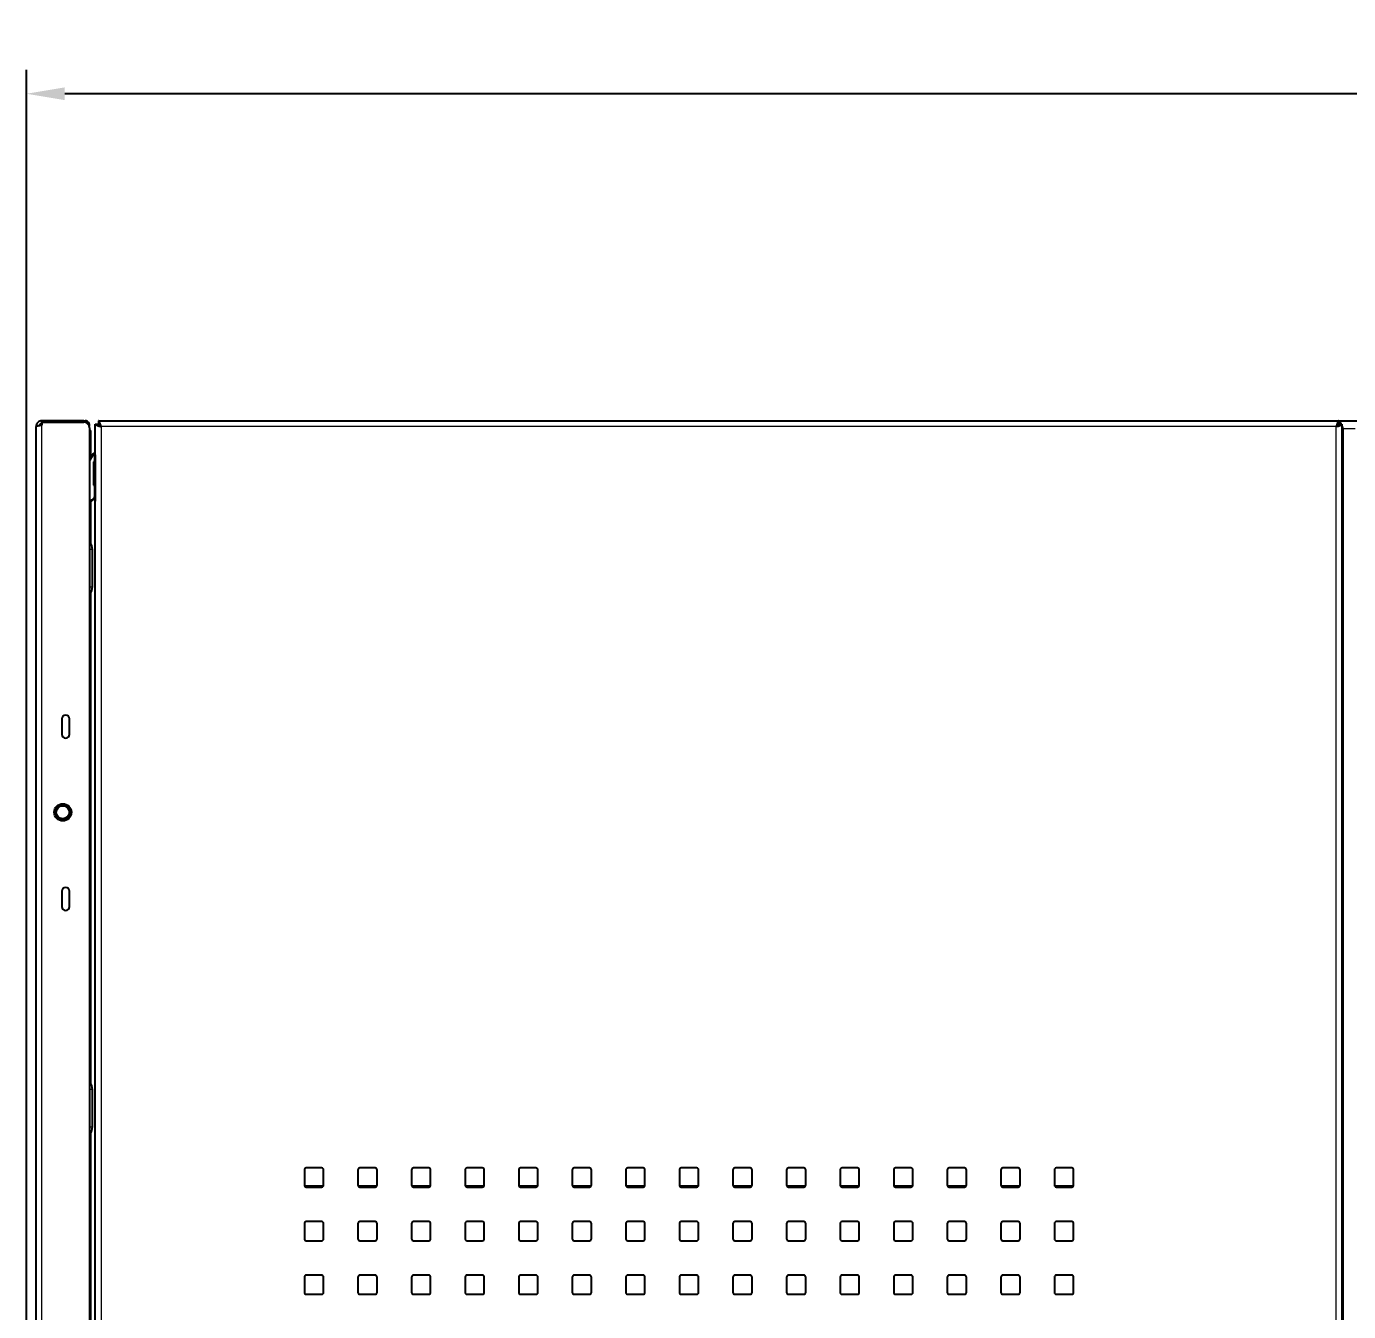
# Model space of a CAD drawing. Header units: millimetres. Extents: x -218071 to -203542, y 15363 to 51382.
# Drawn here: x -217866 to -217796.9, y 50599.7 to 50666.8 of the extents above; entities that cross this region are included whole.
import ezdxf

# ---------------------------------------------------------------- set-up
doc = ezdxf.new("R2010")
doc.units = ezdxf.units.MM
doc.header["$LTSCALE"] = 4
doc.layers.add('TPF-DIMENSIONS', color=3, linetype='Continuous')
doc.layers.add('TPF-EQUIPEMENT', color=7, linetype='Continuous')
doc.dimstyles.new('ISO-25', dxfattribs={"dimtxt": 2.5, "dimasz": 2, "dimexe": 1.25, "dimexo": 0.625, "dimtad": 1, "dimtxsty": 'Standard', "dimcen": -2.5, "dimclrt": 256, "dimadec": 0, "dimazin": 0, "dimtfac": 1, "dimtmove": 0, "dimatfit": 3, "dimfxl": 1, "dimarcsym": 0})

# ---------------------------------------------------------------- blocks, each defined once
blk = doc.blocks.new('*D679')
at = {"layer": 'Defpoints', "color": 0, "transparency": 16777216}
for p in [(-217865.951, 50663.318), (-217526.606, 50644.244), (-217865.951, 50576.031)]:
    blk.add_point(p, dxfattribs=at)
at = {"layer": 'TPF-DIMENSIONS', "color": 0, "lineweight": -2, "transparency": 16777216}
for p, q in [((-217865.951, 50576.656), (-217865.951, 50664.568)), ((-217526.606, 50644.869), (-217526.606, 50664.568)), ((-217528.606, 50663.318), (-217863.951, 50663.318))]:
    blk.add_line(p, q, dxfattribs=at)
at = {"layer": 'TPF-DIMENSIONS', "color": 0, "transparency": 16777216}
for points in [[(-217863.951, 50663.651), (-217863.951, 50662.984), (-217865.951, 50663.318)], [(-217528.606, 50663.651), (-217528.606, 50662.984), (-217526.606, 50663.318)]]:
    blk.add_solid(points, dxfattribs=at)
at = {"layer": 'TPF-DIMENSIONS', "transparency": 16777216, "insert": (-217696.279, 50665.193), "char_height": 2.5, "attachment_point": 5}
blk.add_mtext('339', dxfattribs=at)

msp = doc.modelspace()

# ---------------------------------------------------------------- linework, layer by layer
at = {"layer": 'TPF-EQUIPEMENT', "color": 7, "linetype": 'Continuous', "lineweight": 25, "transparency": 33554671}
for p, q in [((-217865.151, 50646.16), (-217865.151, 50646.231)), ((-217862.951, 50646.231), (-217865.151, 50646.231)), ((-217865.151, 50646.16), (-217865.151, 50646.01)), ((-217865.151, 50646.16), (-217862.951, 50646.16)), ((-217862.951, 50646.231), (-217862.881, 50646.231)), ((-217862.651, 50645.931), (-217862.657, 50645.988)), ((-217862.351, 50646.066), (-217862.201, 50646.066)), ((-217862.351, 50546.515), (-217862.351, 50646.066)), ((-217862.187, 50646.23), (-217862.187, 50646.08)), ((-217862.187, 50646.23), (-217797.365, 50646.23)), ((-217861.456, 50646.231), (-217861.056, 50646.231)), ((-217861.456, 50646.23), (-217861.456, 50646.231)), ((-217861.056, 50646.231), (-217858.856, 50646.231)), ((-217858.856, 50646.231), (-217858.456, 50646.231)), ((-217858.456, 50646.231), (-217800.156, 50646.231)), ((-217800.156, 50646.231), (-217799.756, 50646.231)), ((-217799.756, 50646.231), (-217797.556, 50646.231)), ((-217797.556, 50646.231), (-217796.342, 50646.231)), ((-217797.365, 50646.23), (-217797.365, 50646.08)), ((-217797.201, 50646.066), (-217797.351, 50646.066)), ((-217797.201, 50646.066), (-217797.201, 50546.515)), ((-217865.451, 50546.211), (-217865.451, 50645.931)), ((-217862.651, 50645.86), (-217862.651, 50546.511)), ((-217862.651, 50645.731), (-217862.581, 50645.731)), ((-217862.581, 50644.314), (-217862.581, 50645.731)), ((-217797.156, 50645.831), (-217797.156, 50552.331)), ((-217862.47, 50644.506), (-217862.651, 50644.193)), ((-217862.406, 50644.091), (-217862.446, 50644.091)), ((-217862.446, 50644.091), (-217862.446, 50642.871)), ((-217862.356, 50644.531), (-217862.427, 50644.531)), ((-217862.356, 50644.531), (-217862.406, 50644.481)), ((-217862.356, 50644.091), (-217862.406, 50644.091)), ((-217862.356, 50644.531), (-217862.351, 50644.531)), ((-217862.356, 50644.463), (-217862.356, 50644.531)), ((-217862.356, 50644.463), (-217862.356, 50644.331)), ((-217862.356, 50644.331), (-217862.356, 50642.231)), ((-217862.41, 50643.789), (-217862.446, 50643.826)), ((-217862.356, 50643.781), (-217862.389, 50643.781)), ((-217862.389, 50643.181), (-217862.356, 50643.181)), ((-217862.446, 50643.136), (-217862.41, 50643.172)), ((-217862.446, 50642.871), (-217862.406, 50642.871)), ((-217862.406, 50642.871), (-217862.356, 50642.871)), ((-217862.581, 50639.805), (-217862.581, 50642.04)), ((-217862.356, 50642.231), (-217862.373, 50642.231)), ((-217862.356, 50642.231), (-217862.356, 50642.031)), ((-217862.356, 50642.031), (-217862.351, 50642.031)), ((-217862.501, 50637.556), (-217862.501, 50639.506)), ((-217862.581, 50611.605), (-217862.581, 50637.256)), ((-217864.101, 50630.66), (-217864.101, 50629.86)), ((-217863.701, 50629.86), (-217863.701, 50630.66)), ((-217864.101, 50621.66), (-217864.101, 50620.86)), ((-217863.701, 50620.86), (-217863.701, 50621.66)), ((-217862.501, 50609.356), (-217862.501, 50611.306)), ((-217862.581, 50585.005), (-217862.581, 50609.056)), ((-217851.426, 50607.102), (-217851.426, 50606.302)), ((-217850.526, 50607.202), (-217851.326, 50607.202)), ((-217850.426, 50606.302), (-217850.426, 50607.102)), ((-217848.626, 50607.102), (-217848.626, 50606.302)), ((-217847.726, 50607.202), (-217848.526, 50607.202)), ((-217847.626, 50606.302), (-217847.626, 50607.102)), ((-217845.826, 50607.102), (-217845.826, 50606.302)), ((-217844.926, 50607.202), (-217845.726, 50607.202)), ((-217844.826, 50606.302), (-217844.826, 50607.102)), ((-217843.026, 50607.102), (-217843.026, 50606.302)), ((-217842.126, 50607.202), (-217842.926, 50607.202)), ((-217842.026, 50606.302), (-217842.026, 50607.102)), ((-217840.226, 50607.102), (-217840.226, 50606.302)), ((-217839.326, 50607.202), (-217840.126, 50607.202)), ((-217839.226, 50606.302), (-217839.226, 50607.102)), ((-217837.426, 50607.102), (-217837.426, 50606.302)), ((-217836.526, 50607.202), (-217837.326, 50607.202)), ((-217836.426, 50606.302), (-217836.426, 50607.102)), ((-217834.626, 50607.102), (-217834.626, 50606.302)), ((-217833.726, 50607.202), (-217834.526, 50607.202)), ((-217833.626, 50606.302), (-217833.626, 50607.102)), ((-217831.826, 50607.102), (-217831.826, 50606.302)), ((-217830.926, 50607.202), (-217831.726, 50607.202)), ((-217830.826, 50606.302), (-217830.826, 50607.102)), ((-217829.026, 50607.102), (-217829.026, 50606.302)), ((-217828.126, 50607.202), (-217828.926, 50607.202)), ((-217828.026, 50606.302), (-217828.026, 50607.102)), ((-217826.226, 50607.102), (-217826.226, 50606.302)), ((-217825.326, 50607.202), (-217826.126, 50607.202)), ((-217825.226, 50606.302), (-217825.226, 50607.102)), ((-217823.426, 50607.102), (-217823.426, 50606.302)), ((-217822.526, 50607.202), (-217823.326, 50607.202)), ((-217822.426, 50606.302), (-217822.426, 50607.102)), ((-217820.626, 50607.102), (-217820.626, 50606.302)), ((-217819.726, 50607.202), (-217820.526, 50607.202)), ((-217819.626, 50606.302), (-217819.626, 50607.102)), ((-217817.826, 50607.102), (-217817.826, 50606.302)), ((-217816.926, 50607.202), (-217817.726, 50607.202)), ((-217816.826, 50606.302), (-217816.826, 50607.102)), ((-217815.026, 50607.102), (-217815.026, 50606.302)), ((-217814.126, 50607.202), (-217814.926, 50607.202)), ((-217814.026, 50606.302), (-217814.026, 50607.102)), ((-217812.226, 50607.102), (-217812.226, 50606.302)), ((-217811.326, 50607.202), (-217812.126, 50607.202)), ((-217811.226, 50606.302), (-217811.226, 50607.102)), ((-217851.326, 50606.202), (-217850.526, 50606.202)), ((-217848.526, 50606.202), (-217847.726, 50606.202)), ((-217845.726, 50606.202), (-217844.926, 50606.202)), ((-217842.926, 50606.202), (-217842.126, 50606.202)), ((-217840.126, 50606.202), (-217839.326, 50606.202)), ((-217837.326, 50606.202), (-217836.526, 50606.202)), ((-217834.526, 50606.202), (-217833.726, 50606.202)), ((-217831.726, 50606.202), (-217830.926, 50606.202)), ((-217828.926, 50606.202), (-217828.126, 50606.202)), ((-217826.126, 50606.202), (-217825.326, 50606.202)), ((-217823.326, 50606.202), (-217822.526, 50606.202)), ((-217820.526, 50606.202), (-217819.726, 50606.202)), ((-217817.726, 50606.202), (-217816.926, 50606.202)), ((-217814.926, 50606.202), (-217814.126, 50606.202)), ((-217812.126, 50606.202), (-217811.326, 50606.202)), ((-217851.426, 50604.302), (-217851.426, 50603.502)), ((-217850.526, 50604.402), (-217851.326, 50604.402)), ((-217850.426, 50603.502), (-217850.426, 50604.302)), ((-217848.626, 50604.302), (-217848.626, 50603.502)), ((-217847.726, 50604.402), (-217848.526, 50604.402)), ((-217847.626, 50603.502), (-217847.626, 50604.302)), ((-217845.826, 50604.302), (-217845.826, 50603.502)), ((-217844.926, 50604.402), (-217845.726, 50604.402)), ((-217844.826, 50603.502), (-217844.826, 50604.302)), ((-217843.026, 50604.302), (-217843.026, 50603.502)), ((-217842.126, 50604.402), (-217842.926, 50604.402)), ((-217842.026, 50603.502), (-217842.026, 50604.302)), ((-217840.226, 50604.302), (-217840.226, 50603.502)), ((-217839.326, 50604.402), (-217840.126, 50604.402)), ((-217839.226, 50603.502), (-217839.226, 50604.302)), ((-217837.426, 50604.302), (-217837.426, 50603.502)), ((-217836.526, 50604.402), (-217837.326, 50604.402)), ((-217836.426, 50603.502), (-217836.426, 50604.302)), ((-217834.626, 50604.302), (-217834.626, 50603.502)), ((-217833.726, 50604.402), (-217834.526, 50604.402)), ((-217833.626, 50603.502), (-217833.626, 50604.302)), ((-217831.826, 50604.302), (-217831.826, 50603.502)), ((-217830.926, 50604.402), (-217831.726, 50604.402)), ((-217830.826, 50603.502), (-217830.826, 50604.302)), ((-217829.026, 50604.302), (-217829.026, 50603.502)), ((-217828.126, 50604.402), (-217828.926, 50604.402)), ((-217828.026, 50603.502), (-217828.026, 50604.302)), ((-217826.226, 50604.302), (-217826.226, 50603.502)), ((-217825.326, 50604.402), (-217826.126, 50604.402)), ((-217825.226, 50603.502), (-217825.226, 50604.302)), ((-217823.426, 50604.302), (-217823.426, 50603.502)), ((-217822.526, 50604.402), (-217823.326, 50604.402)), ((-217822.426, 50603.502), (-217822.426, 50604.302)), ((-217820.626, 50604.302), (-217820.626, 50603.502)), ((-217819.726, 50604.402), (-217820.526, 50604.402)), ((-217819.626, 50603.502), (-217819.626, 50604.302)), ((-217817.826, 50604.302), (-217817.826, 50603.502)), ((-217816.926, 50604.402), (-217817.726, 50604.402)), ((-217816.826, 50603.502), (-217816.826, 50604.302)), ((-217815.026, 50604.302), (-217815.026, 50603.502)), ((-217814.126, 50604.402), (-217814.926, 50604.402)), ((-217814.026, 50603.502), (-217814.026, 50604.302)), ((-217812.226, 50604.302), (-217812.226, 50603.502)), ((-217811.326, 50604.402), (-217812.126, 50604.402)), ((-217811.226, 50603.502), (-217811.226, 50604.302)), ((-217851.326, 50603.402), (-217850.526, 50603.402)), ((-217848.526, 50603.402), (-217847.726, 50603.402)), ((-217845.726, 50603.402), (-217844.926, 50603.402)), ((-217842.926, 50603.402), (-217842.126, 50603.402)), ((-217840.126, 50603.402), (-217839.326, 50603.402)), ((-217837.326, 50603.402), (-217836.526, 50603.402)), ((-217834.526, 50603.402), (-217833.726, 50603.402)), ((-217831.726, 50603.402), (-217830.926, 50603.402)), ((-217828.926, 50603.402), (-217828.126, 50603.402)), ((-217826.126, 50603.402), (-217825.326, 50603.402)), ((-217823.326, 50603.402), (-217822.526, 50603.402)), ((-217820.526, 50603.402), (-217819.726, 50603.402)), ((-217817.726, 50603.402), (-217816.926, 50603.402)), ((-217814.926, 50603.402), (-217814.126, 50603.402)), ((-217812.126, 50603.402), (-217811.326, 50603.402)), ((-217851.426, 50601.502), (-217851.426, 50600.702)), ((-217850.526, 50601.602), (-217851.326, 50601.602)), ((-217850.426, 50600.702), (-217850.426, 50601.502)), ((-217848.626, 50601.502), (-217848.626, 50600.702)), ((-217847.726, 50601.602), (-217848.526, 50601.602)), ((-217847.626, 50600.702), (-217847.626, 50601.502)), ((-217845.826, 50601.502), (-217845.826, 50600.702)), ((-217844.926, 50601.602), (-217845.726, 50601.602)), ((-217844.826, 50600.702), (-217844.826, 50601.502)), ((-217843.026, 50601.502), (-217843.026, 50600.702)), ((-217842.126, 50601.602), (-217842.926, 50601.602)), ((-217842.026, 50600.702), (-217842.026, 50601.502)), ((-217840.226, 50601.502), (-217840.226, 50600.702)), ((-217839.326, 50601.602), (-217840.126, 50601.602)), ((-217839.226, 50600.702), (-217839.226, 50601.502)), ((-217837.426, 50601.502), (-217837.426, 50600.702)), ((-217836.526, 50601.602), (-217837.326, 50601.602)), ((-217836.426, 50600.702), (-217836.426, 50601.502)), ((-217834.626, 50601.502), (-217834.626, 50600.702)), ((-217833.726, 50601.602), (-217834.526, 50601.602)), ((-217833.626, 50600.702), (-217833.626, 50601.502)), ((-217831.826, 50601.502), (-217831.826, 50600.702)), ((-217830.926, 50601.602), (-217831.726, 50601.602)), ((-217830.826, 50600.702), (-217830.826, 50601.502)), ((-217829.026, 50601.502), (-217829.026, 50600.702)), ((-217828.126, 50601.602), (-217828.926, 50601.602)), ((-217828.026, 50600.702), (-217828.026, 50601.502)), ((-217826.226, 50601.502), (-217826.226, 50600.702)), ((-217825.326, 50601.602), (-217826.126, 50601.602)), ((-217825.226, 50600.702), (-217825.226, 50601.502)), ((-217823.426, 50601.502), (-217823.426, 50600.702)), ((-217822.526, 50601.602), (-217823.326, 50601.602)), ((-217822.426, 50600.702), (-217822.426, 50601.502)), ((-217820.626, 50601.502), (-217820.626, 50600.702)), ((-217819.726, 50601.602), (-217820.526, 50601.602)), ((-217819.626, 50600.702), (-217819.626, 50601.502)), ((-217817.826, 50601.502), (-217817.826, 50600.702)), ((-217816.926, 50601.602), (-217817.726, 50601.602)), ((-217816.826, 50600.702), (-217816.826, 50601.502)), ((-217815.026, 50601.502), (-217815.026, 50600.702)), ((-217814.126, 50601.602), (-217814.926, 50601.602)), ((-217814.026, 50600.702), (-217814.026, 50601.502)), ((-217812.226, 50601.502), (-217812.226, 50600.702)), ((-217811.326, 50601.602), (-217812.126, 50601.602)), ((-217811.226, 50600.702), (-217811.226, 50601.502)), ((-217851.326, 50600.602), (-217850.526, 50600.602)), ((-217848.526, 50600.602), (-217847.726, 50600.602)), ((-217845.726, 50600.602), (-217844.926, 50600.602)), ((-217842.926, 50600.602), (-217842.126, 50600.602)), ((-217840.126, 50600.602), (-217839.326, 50600.602)), ((-217837.326, 50600.602), (-217836.526, 50600.602)), ((-217834.526, 50600.602), (-217833.726, 50600.602)), ((-217831.726, 50600.602), (-217830.926, 50600.602)), ((-217828.926, 50600.602), (-217828.126, 50600.602)), ((-217826.126, 50600.602), (-217825.326, 50600.602)), ((-217823.326, 50600.602), (-217822.526, 50600.602)), ((-217820.526, 50600.602), (-217819.726, 50600.602)), ((-217817.726, 50600.602), (-217816.926, 50600.602)), ((-217814.926, 50600.602), (-217814.126, 50600.602)), ((-217812.126, 50600.602), (-217811.326, 50600.602))]:
    msp.add_line(p, q, dxfattribs=at)
at = {"layer": 'TPF-EQUIPEMENT', "color": 8, "linetype": 'Continuous', "lineweight": 18, "transparency": 33554671}
for p, q in [((-217865.151, 50546.211), (-217865.151, 50646.01)), ((-217862.951, 50646.231), (-217862.951, 50646.16)), ((-217862.881, 50646.231), (-217862.881, 50646.219)), ((-217861.056, 50646.231), (-217861.056, 50646.23)), ((-217858.856, 50646.231), (-217858.856, 50646.23)), ((-217799.756, 50646.231), (-217799.756, 50646.23)), ((-217797.556, 50646.231), (-217797.556, 50646.23)), ((-217862.659, 50645.931), (-217862.651, 50645.931)), ((-217797.501, 50645.93), (-217862.051, 50645.93)), ((-217862.051, 50645.93), (-217862.051, 50546.65)), ((-217797.501, 50546.65), (-217797.501, 50645.93)), ((-217797.156, 50645.831), (-217796.506, 50645.831)), ((-217862.651, 50644.093), (-217862.427, 50644.481)), ((-217862.427, 50644.481), (-217862.47, 50644.506)), ((-217862.427, 50644.531), (-217862.427, 50644.481)), ((-217862.427, 50644.481), (-217862.406, 50644.481)), ((-217862.406, 50644.481), (-217862.406, 50644.091)), ((-217862.356, 50644.331), (-217862.351, 50644.331)), ((-217862.41, 50643.172), (-217862.41, 50643.789)), ((-217862.389, 50643.781), (-217862.389, 50643.181)), ((-217862.406, 50642.871), (-217862.406, 50642.331)), ((-217862.356, 50642.331), (-217862.406, 50642.331)), ((-217862.356, 50642.231), (-217862.351, 50642.231)), ((-217862.501, 50639.506), (-217862.651, 50639.506)), ((-217862.651, 50637.556), (-217862.501, 50637.556)), ((-217862.501, 50611.306), (-217862.651, 50611.306)), ((-217862.651, 50609.356), (-217862.501, 50609.356)), ((-217850.429, 50606.277), (-217851.423, 50606.277)), ((-217847.629, 50606.277), (-217848.623, 50606.277)), ((-217844.829, 50606.277), (-217845.823, 50606.277)), ((-217842.029, 50606.277), (-217843.023, 50606.277)), ((-217839.229, 50606.277), (-217840.223, 50606.277)), ((-217836.429, 50606.277), (-217837.423, 50606.277)), ((-217833.629, 50606.277), (-217834.623, 50606.277)), ((-217830.829, 50606.277), (-217831.823, 50606.277)), ((-217828.029, 50606.277), (-217829.023, 50606.277)), ((-217825.229, 50606.277), (-217826.223, 50606.277)), ((-217822.429, 50606.277), (-217823.423, 50606.277)), ((-217819.629, 50606.277), (-217820.623, 50606.277)), ((-217816.829, 50606.277), (-217817.823, 50606.277)), ((-217814.029, 50606.277), (-217815.023, 50606.277)), ((-217811.229, 50606.277), (-217812.223, 50606.277))]:
    msp.add_line(p, q, dxfattribs=at)
at = {"layer": 'TPF-EQUIPEMENT', "color": 7, "linetype": 'Continuous', "lineweight": 25, "transparency": 33554671}
for radius in [0.45, 0.4, 0.34]:
    msp.add_circle((-217864.051, 50625.781), radius, dxfattribs=at)
for centre, radius, start, end in [((-217862.951, 50646.006), 0.225, 16.06463, 90), ((-217862.951, 50645.86), 0.3, 0, 90), ((-217862.881, 50646.006), 0.225, 344.8282, 90), ((-217797.556, 50645.831), 0.4, 36.11805, 61.50092), ((-217797.556, 50645.831), 0.4, 0, 27.43924), ((-217862.427, 50644.481), 0.05, 90, 150), ((-217862.389, 50643.811), 0.03, 225, 270), ((-217862.389, 50643.151), 0.03, 90, 135), ((-217862.656, 50642.331), 0.3, 270.95497, 0), ((-217863.101, 50639.506), 0.6, 0, 41.40962), ((-217863.101, 50637.556), 0.6, 318.59038, 0), ((-217863.901, 50630.66), 0.2, 0, 180), ((-217863.901, 50629.86), 0.2, 180, 0), ((-217863.901, 50621.66), 0.2, 0, 180), ((-217863.901, 50620.86), 0.2, 180, 0), ((-217863.101, 50611.306), 0.6, 0, 41.40962), ((-217863.101, 50609.356), 0.6, 318.59038, 0), ((-217851.326, 50607.102), 0.1, 90, 180), ((-217850.526, 50607.102), 0.1, 0, 90), ((-217848.526, 50607.102), 0.1, 90, 180), ((-217847.726, 50607.102), 0.1, 0, 90), ((-217845.726, 50607.102), 0.1, 90, 180), ((-217844.926, 50607.102), 0.1, 0, 90), ((-217842.926, 50607.102), 0.1, 90, 180), ((-217842.126, 50607.102), 0.1, 0, 90), ((-217840.126, 50607.102), 0.1, 90, 180), ((-217839.326, 50607.102), 0.1, 0, 90), ((-217837.326, 50607.102), 0.1, 90, 180), ((-217836.526, 50607.102), 0.1, 0, 90), ((-217834.526, 50607.102), 0.1, 90, 180), ((-217833.726, 50607.102), 0.1, 0, 90), ((-217831.726, 50607.102), 0.1, 90, 180), ((-217830.926, 50607.102), 0.1, 0, 90), ((-217828.926, 50607.102), 0.1, 90, 180), ((-217828.126, 50607.102), 0.1, 0, 90), ((-217826.126, 50607.102), 0.1, 90, 180), ((-217825.326, 50607.102), 0.1, 0, 90), ((-217823.326, 50607.102), 0.1, 90, 180), ((-217822.526, 50607.102), 0.1, 0, 90), ((-217820.526, 50607.102), 0.1, 90, 180), ((-217819.726, 50607.102), 0.1, 0, 90), ((-217817.726, 50607.102), 0.1, 90, 180), ((-217816.926, 50607.102), 0.1, 0, 90), ((-217814.926, 50607.102), 0.1, 90, 180), ((-217814.126, 50607.102), 0.1, 0, 90), ((-217812.126, 50607.102), 0.1, 90, 180), ((-217811.326, 50607.102), 0.1, 0, 90), ((-217851.326, 50606.302), 0.1, 180, 270), ((-217850.526, 50606.302), 0.1, 270, 0), ((-217848.526, 50606.302), 0.1, 180, 270), ((-217847.726, 50606.302), 0.1, 270, 0), ((-217845.726, 50606.302), 0.1, 180, 270), ((-217844.926, 50606.302), 0.1, 270, 0), ((-217842.926, 50606.302), 0.1, 180, 270), ((-217842.126, 50606.302), 0.1, 270, 0), ((-217840.126, 50606.302), 0.1, 180, 270), ((-217839.326, 50606.302), 0.1, 270, 0), ((-217837.326, 50606.302), 0.1, 180, 270), ((-217836.526, 50606.302), 0.1, 270, 0), ((-217834.526, 50606.302), 0.1, 180, 270), ((-217833.726, 50606.302), 0.1, 270, 0), ((-217831.726, 50606.302), 0.1, 180, 270), ((-217830.926, 50606.302), 0.1, 270, 0), ((-217828.926, 50606.302), 0.1, 180, 270), ((-217828.126, 50606.302), 0.1, 270, 0), ((-217826.126, 50606.302), 0.1, 180, 270), ((-217825.326, 50606.302), 0.1, 270, 0), ((-217823.326, 50606.302), 0.1, 180, 270), ((-217822.526, 50606.302), 0.1, 270, 0), ((-217820.526, 50606.302), 0.1, 180, 270), ((-217819.726, 50606.302), 0.1, 270, 0), ((-217817.726, 50606.302), 0.1, 180, 270), ((-217816.926, 50606.302), 0.1, 270, 0), ((-217814.926, 50606.302), 0.1, 180, 270), ((-217814.126, 50606.302), 0.1, 270, 0), ((-217812.126, 50606.302), 0.1, 180, 270), ((-217811.326, 50606.302), 0.1, 270, 0), ((-217851.326, 50604.302), 0.1, 90, 180), ((-217850.526, 50604.302), 0.1, 0, 90), ((-217848.526, 50604.302), 0.1, 90, 180), ((-217847.726, 50604.302), 0.1, 0, 90), ((-217845.726, 50604.302), 0.1, 90, 180), ((-217844.926, 50604.302), 0.1, 0, 90), ((-217842.926, 50604.302), 0.1, 90, 180), ((-217842.126, 50604.302), 0.1, 0, 90), ((-217840.126, 50604.302), 0.1, 90, 180), ((-217839.326, 50604.302), 0.1, 0, 90), ((-217837.326, 50604.302), 0.1, 90, 180), ((-217836.526, 50604.302), 0.1, 0, 90), ((-217834.526, 50604.302), 0.1, 90, 180), ((-217833.726, 50604.302), 0.1, 0, 90), ((-217831.726, 50604.302), 0.1, 90, 180), ((-217830.926, 50604.302), 0.1, 0, 90), ((-217828.926, 50604.302), 0.1, 90, 180), ((-217828.126, 50604.302), 0.1, 0, 90), ((-217826.126, 50604.302), 0.1, 90, 180), ((-217825.326, 50604.302), 0.1, 0, 90), ((-217823.326, 50604.302), 0.1, 90, 180), ((-217822.526, 50604.302), 0.1, 0, 90), ((-217820.526, 50604.302), 0.1, 90, 180), ((-217819.726, 50604.302), 0.1, 0, 90), ((-217817.726, 50604.302), 0.1, 90, 180), ((-217816.926, 50604.302), 0.1, 0, 90), ((-217814.926, 50604.302), 0.1, 90, 180), ((-217814.126, 50604.302), 0.1, 0, 90), ((-217812.126, 50604.302), 0.1, 90, 180), ((-217811.326, 50604.302), 0.1, 0, 90), ((-217851.326, 50603.502), 0.1, 180, 270), ((-217850.526, 50603.502), 0.1, 270, 0), ((-217848.526, 50603.502), 0.1, 180, 270), ((-217847.726, 50603.502), 0.1, 270, 0), ((-217845.726, 50603.502), 0.1, 180, 270), ((-217844.926, 50603.502), 0.1, 270, 0), ((-217842.926, 50603.502), 0.1, 180, 270), ((-217842.126, 50603.502), 0.1, 270, 0), ((-217840.126, 50603.502), 0.1, 180, 270), ((-217839.326, 50603.502), 0.1, 270, 0), ((-217837.326, 50603.502), 0.1, 180, 270), ((-217836.526, 50603.502), 0.1, 270, 0), ((-217834.526, 50603.502), 0.1, 180, 270), ((-217833.726, 50603.502), 0.1, 270, 0), ((-217831.726, 50603.502), 0.1, 180, 270), ((-217830.926, 50603.502), 0.1, 270, 0), ((-217828.926, 50603.502), 0.1, 180, 270), ((-217828.126, 50603.502), 0.1, 270, 0), ((-217826.126, 50603.502), 0.1, 180, 270), ((-217825.326, 50603.502), 0.1, 270, 0), ((-217823.326, 50603.502), 0.1, 180, 270), ((-217822.526, 50603.502), 0.1, 270, 0), ((-217820.526, 50603.502), 0.1, 180, 270), ((-217819.726, 50603.502), 0.1, 270, 0), ((-217817.726, 50603.502), 0.1, 180, 270), ((-217816.926, 50603.502), 0.1, 270, 0), ((-217814.926, 50603.502), 0.1, 180, 270), ((-217814.126, 50603.502), 0.1, 270, 0), ((-217812.126, 50603.502), 0.1, 180, 270), ((-217811.326, 50603.502), 0.1, 270, 0), ((-217851.326, 50601.502), 0.1, 90, 180), ((-217850.526, 50601.502), 0.1, 0, 90), ((-217848.526, 50601.502), 0.1, 90, 180), ((-217847.726, 50601.502), 0.1, 0, 90), ((-217845.726, 50601.502), 0.1, 90, 180), ((-217844.926, 50601.502), 0.1, 0, 90), ((-217842.926, 50601.502), 0.1, 90, 180), ((-217842.126, 50601.502), 0.1, 0, 90), ((-217840.126, 50601.502), 0.1, 90, 180), ((-217839.326, 50601.502), 0.1, 0, 90), ((-217837.326, 50601.502), 0.1, 90, 180), ((-217836.526, 50601.502), 0.1, 0, 90), ((-217834.526, 50601.502), 0.1, 90, 180), ((-217833.726, 50601.502), 0.1, 0, 90), ((-217831.726, 50601.502), 0.1, 90, 180), ((-217830.926, 50601.502), 0.1, 0, 90), ((-217828.926, 50601.502), 0.1, 90, 180), ((-217828.126, 50601.502), 0.1, 0, 90), ((-217826.126, 50601.502), 0.1, 90, 180), ((-217825.326, 50601.502), 0.1, 0, 90), ((-217823.326, 50601.502), 0.1, 90, 180), ((-217822.526, 50601.502), 0.1, 0, 90), ((-217820.526, 50601.502), 0.1, 90, 180), ((-217819.726, 50601.502), 0.1, 0, 90), ((-217817.726, 50601.502), 0.1, 90, 180), ((-217816.926, 50601.502), 0.1, 0, 90), ((-217814.926, 50601.502), 0.1, 90, 180), ((-217814.126, 50601.502), 0.1, 0, 90), ((-217812.126, 50601.502), 0.1, 90, 180), ((-217811.326, 50601.502), 0.1, 0, 90), ((-217851.326, 50600.702), 0.1, 180, 270), ((-217850.526, 50600.702), 0.1, 270, 0), ((-217848.526, 50600.702), 0.1, 180, 270), ((-217847.726, 50600.702), 0.1, 270, 0), ((-217845.726, 50600.702), 0.1, 180, 270), ((-217844.926, 50600.702), 0.1, 270, 0), ((-217842.926, 50600.702), 0.1, 180, 270), ((-217842.126, 50600.702), 0.1, 270, 0), ((-217840.126, 50600.702), 0.1, 180, 270), ((-217839.326, 50600.702), 0.1, 270, 0), ((-217837.326, 50600.702), 0.1, 180, 270), ((-217836.526, 50600.702), 0.1, 270, 0), ((-217834.526, 50600.702), 0.1, 180, 270), ((-217833.726, 50600.702), 0.1, 270, 0), ((-217831.726, 50600.702), 0.1, 180, 270), ((-217830.926, 50600.702), 0.1, 270, 0), ((-217828.926, 50600.702), 0.1, 180, 270), ((-217828.126, 50600.702), 0.1, 270, 0), ((-217826.126, 50600.702), 0.1, 180, 270), ((-217825.326, 50600.702), 0.1, 270, 0), ((-217823.326, 50600.702), 0.1, 180, 270), ((-217822.526, 50600.702), 0.1, 270, 0), ((-217820.526, 50600.702), 0.1, 180, 270), ((-217819.726, 50600.702), 0.1, 270, 0), ((-217817.726, 50600.702), 0.1, 180, 270), ((-217816.926, 50600.702), 0.1, 270, 0), ((-217814.926, 50600.702), 0.1, 180, 270), ((-217814.126, 50600.702), 0.1, 270, 0), ((-217812.126, 50600.702), 0.1, 180, 270), ((-217811.326, 50600.702), 0.1, 270, 0)]:
    msp.add_arc(centre, radius, start, end, dxfattribs=at)
for points, knots in [([(-217865.151, 50646.231), (-217865.185, 50646.227), (-217865.254, 50646.22), (-217865.344, 50646.167), (-217865.412, 50646.089), (-217865.447, 50646.005), (-217865.45, 50645.951), (-217865.451, 50645.931)], [0, 0, 0, 0, 0.217718, 0.435446, 0.653174, 0.870901, 1, 1, 1, 1]), ([(-217865.451, 50645.931), (-217865.448, 50645.936), (-217865.441, 50645.948), (-217865.388, 50645.965), (-217865.31, 50645.982), (-217865.226, 50645.997), (-217865.171, 50646.006), (-217865.151, 50646.01)], [0, 0, 0, 0, 0.2177182, 0.4354459, 0.6531736, 0.8709012, 1, 1, 1, 1]), ([(-217865.151, 50646.081), (-217865.169, 50646.079), (-217865.205, 50646.075), (-217865.25, 50646.046), (-217865.28, 50646.014), (-217865.287, 50645.991), (-217865.288, 50645.986)], [0, 0, 0, 0, 0.2994648, 0.5989296, 0.8982942, 1, 1, 1, 1]), ([(-217865.258, 50646.034), (-217865.239, 50646.04), (-217865.205, 50646.051), (-217865.168, 50646.062), (-217865.151, 50646.066)], [0, 0, 0, 0, 0.550531, 1, 1, 1, 1]), ([(-217862.351, 50646.066), (-217862.347, 50646.056), (-217862.34, 50646.036), (-217862.284, 50646.006), (-217862.203, 50645.975), (-217862.119, 50645.95), (-217862.068, 50645.935), (-217862.051, 50645.93)], [0, 0, 0, 0, 0.223464, 0.446959, 0.670454, 0.893949, 1, 1, 1, 1]), ([(-217862.201, 50646.066), (-217862.198, 50646.053), (-217862.193, 50646.029), (-217862.154, 50645.994), (-217862.105, 50645.962), (-217862.068, 50645.94), (-217862.051, 50645.93)], [0, 0, 0, 0, 0.282308, 0.530618, 0.778849, 1, 1, 1, 1]), ([(-217862.051, 50645.93), (-217862.061, 50645.966), (-217862.081, 50646.036), (-217862.112, 50646.128), (-217862.142, 50646.196), (-217862.167, 50646.227), (-217862.182, 50646.23), (-217862.187, 50646.23)], [0, 0, 0, 0, 0.223464, 0.446959, 0.670454, 0.893949, 1, 1, 1, 1]), ([(-217862.051, 50645.93), (-217862.064, 50645.953), (-217862.088, 50645.994), (-217862.123, 50646.044), (-217862.156, 50646.075), (-217862.177, 50646.079), (-217862.187, 50646.08)], [0, 0, 0, 0, 0.282308, 0.530618, 0.778849, 1, 1, 1, 1]), ([(-217797.365, 50646.23), (-217797.375, 50646.227), (-217797.396, 50646.22), (-217797.426, 50646.164), (-217797.456, 50646.082), (-217797.481, 50645.999), (-217797.496, 50645.947), (-217797.501, 50645.93)], [0, 0, 0, 0, 0.223464, 0.446959, 0.670454, 0.893949, 1, 1, 1, 1]), ([(-217797.365, 50646.08), (-217797.378, 50646.078), (-217797.402, 50646.072), (-217797.437, 50646.034), (-217797.47, 50645.985), (-217797.491, 50645.948), (-217797.501, 50645.93)], [0, 0, 0, 0, 0.282308, 0.530618, 0.778849, 1, 1, 1, 1]), ([(-217797.501, 50645.93), (-217797.466, 50645.941), (-217797.396, 50645.961), (-217797.303, 50645.991), (-217797.235, 50646.022), (-217797.204, 50646.047), (-217797.202, 50646.062), (-217797.201, 50646.066)], [0, 0, 0, 0, 0.223464, 0.446959, 0.670454, 0.893949, 1, 1, 1, 1]), ([(-217797.501, 50645.93), (-217797.479, 50645.943), (-217797.437, 50645.967), (-217797.387, 50646.003), (-217797.357, 50646.035), (-217797.353, 50646.056), (-217797.351, 50646.066)], [0, 0, 0, 0, 0.282308, 0.530618, 0.778849, 1, 1, 1, 1])]:
    msp.add_open_spline(points, degree=3, knots=knots, dxfattribs=at)
at = {"layer": 'TPF-EQUIPEMENT', "color": 8, "linetype": 'Continuous', "lineweight": 18, "transparency": 33554671}
msp.add_open_spline([(-217862.406, 50642.331), (-217862.409, 50642.299), (-217862.415, 50642.251), (-217862.446, 50642.192), (-217862.478, 50642.153), (-217862.518, 50642.12), (-217862.576, 50642.089), (-217862.625, 50642.084), (-217862.656, 50642.081)], degree=3, knots=[0, 0, 0, 0, 0.239443, 0.369653, 0.5, 0.63021, 0.760557, 1, 1, 1, 1], dxfattribs=at)

# ---------------------------------------------------------------- dimensions: what is measured, and where the dimension line sits
at = {"layer": 'TPF-DIMENSIONS', "transparency": 33554671}
dim = msp.add_linear_dim(base=(-217865.951, 50663.318), p1=(-217526.606, 50644.244), p2=(-217865.951, 50576.031), angle=180, dimstyle='ISO-25', override={"dimdec": 0}, dxfattribs=at)
dim.commit()
dim.dimension.update_dxf_attribs({"geometry": '*D679', "text_midpoint": (-217696.279, 50665.193)})

doc.saveas('drawing.dxf')
